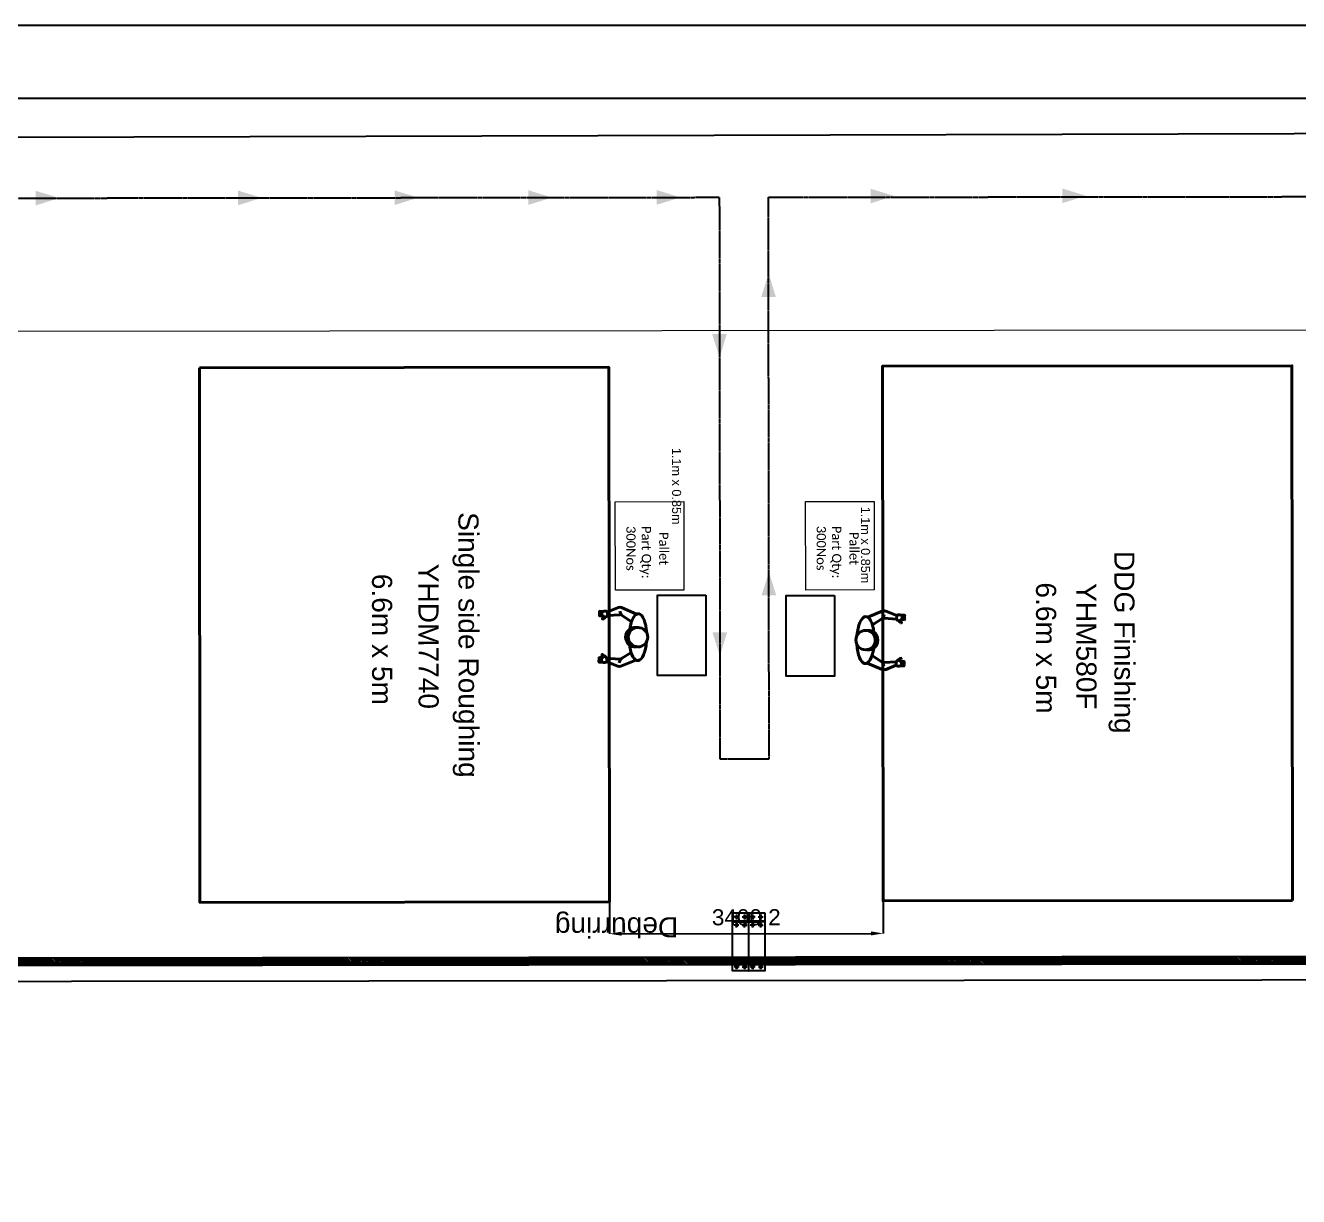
# Model space of a CAD drawing. Header units: feet. Extents: x -99009 to 3252343, y -11094690 to 9035152.
# Drawn here: x 2413936 to 2429752, y -1890970 to -1876420 of the extents above; entities that cross this region are included whole.
import ezdxf

# ---------------------------------------------------------------- set-up
doc = ezdxf.new("R2010")
doc.units = ezdxf.units.FT
doc.header["$PDSIZE"] = -1
for name, pattern in [('CENTER', [2, 1.25, -0.25, 0.25, -0.25]), ('HIDDEN', [0.375, 0.25, -0.125]), ('PHANTOM2', [1.25, 0.625, -0.125, 0.125, -0.125, 0.125, -0.125])]:
    doc.linetypes.add(name, pattern=pattern)
for name, color, linetype in [('1', 1, 'Continuous'), ('Layer1', 7, 'CENTER'), ('PDF_Text', 7, 'Continuous')]:
    doc.layers.add(name, color=color, linetype=linetype)
for name, color, linetype, lineweight in [('57 Hatchings', 7, 'Continuous', 0), ('GANGWAY', 51, 'Continuous', 25), ('PDF_Geometry', 7, 'Continuous', 0), ('WALL', 10, 'Continuous', 40)]:
    doc.layers.add(name, color=color, linetype=linetype, lineweight=lineweight)
doc.styles.add('ARIAL', font='arial.ttf')
doc.styles.add('PDF Calibri', font='calibri.ttf')
doc.dimstyles.new('lay', dxfattribs={"dimtxt": 200, "dimasz": 150, "dimexe": 0, "dimexo": 0, "dimgap": 100, "dimtad": 1, "dimdec": 1, "dimzin": 12, "dimdsep": 46, "dimtxsty": 'ARIAL', "dimcen": 0, "dimclrd": 3, "dimclre": 3, "dimclrt": 1, "dimadec": 0, "dimazin": 0, "dimtfac": 1, "dimtdec": 1, "dimtix": 1, "dimtmove": 2, "dimatfit": 3, "dimfxl": 0.75, "dimtolj": 1, "dimtzin": 12, "dimlwe": 25, "dimarcsym": 1})
pattern_1 = [(315.065052, (2452272.434, -1888010.989), (8.8287938, 8.8488644), [])]

# ---------------------------------------------------------------- blocks, each defined once
blk = doc.blocks.new('ope')
for p, q in [((778947, -1118502), (779135, -1118424)), ((779007, -1118598), (779124, -1118520)), ((779138, -1118513), (779153, -1118468)), ((779153, -1118512), (779307, -1118522)), ((779171, -1118424), (779307, -1118479)), ((779307, -1118479), (779307, -1118522)), ((779400, -1118473), (779359, -1118473)), ((779400, -1118487), (779359, -1118487)), ((779400, -1118501), (779359, -1118501)), ((779400, -1118515), (779359, -1118515)), ((779359, -1118529), (779400, -1118529)), ((779344, -1118552), (779357, -1118566)), ((779367, -1118557), (779354, -1118543)), ((779007, -1118979), (779124, -1119057)), ((778947, -1119074), (779135, -1119153)), ((779138, -1119063), (779153, -1119109)), ((779153, -1119065), (779307, -1119054)), ((779171, -1119153), (779307, -1119097)), ((779307, -1119097), (779307, -1119054)), ((779344, -1119024), (779357, -1119010)), ((779367, -1119020), (779354, -1119034)), ((779359, -1119047), (779400, -1119047)), ((779400, -1119061), (779359, -1119061)), ((779400, -1119075), (779359, -1119075)), ((779400, -1119090), (779359, -1119090)), ((779400, -1119104), (779359, -1119104))]:
    blk.add_line(p, q)
at = {"extrusion": (0, 0, -1)}
for centre, major_axis, ratio, start_param, end_param in [((778924, -1118788), (0, 292), 0.373585, -1.384543, 1.228436), ((779150, -1118559), (33.4, 33.4), 1, -1.374885, -0.718369), ((779153, -1118468), (33.4, 33.4), 1, -1.178313, -0.399973), ((779338, -1118515), (-33.7, 33.7), 1, 0.079529, 1.238063), ((779385, -1118466), (67.7, 67.7), 1, 2.806448, 3.305479), ((779361, -1118538), (-6.06, 6.06), 1, 4.8575, 6.877144), ((779400, -1118480), (-5.01, 5.01), 1, 0.785398, 3.926991), ((779400, -1118494), (-5.01, 5.01), 1, 0.785398, 3.926991), ((779400, -1118508), (5.01, 5.01), 1, -0.785398, 2.356194), ((779400, -1118522), (5.01, 5.01), 1, -0.785398, 2.356194), ((778924, -1118788), (85, 85), 1, 2.356194490191262, 8.639379797370848), ((778958, -1118788), (-85, 85), 1, 0.645734, 4.066655), ((779362, -1118562), (0.22, 7.08), 1, 0.786273, 3.927505), ((778924, -1118788), (0, 292), 0.373585, 1.913156, 4.526135), ((779150, -1119018), (-33.4, 33.4), 1, 3.859962, 4.516478), ((779153, -1119109), (-33.4, 33.4), 1, 3.541566, 4.319906), ((779385, -1119110), (-67.7, 67.7), 1, 6.119299, 6.61833), ((779338, -1119061), (33.7, 33.7), 1, 1.90353, 3.062063), ((779361, -1119039), (6.06, 6.06), 1, 2.547634, 4.567278), ((779362, -1119015), (-0.22, 7.08), 1, -0.785912, 2.355319), ((779400, -1119054), (5.01, 5.01), 1, -0.785398, 2.356194), ((779400, -1119068), (-5.01, 5.01), 1, 0.785398, 3.926991), ((779400, -1119083), (-5.01, 5.01), 1, 0.785398, 3.926991), ((779400, -1119097), (-5.01, 5.01), 1, 0.785398, 3.926991)]:
    blk.add_ellipse(centre, major_axis=major_axis, ratio=ratio, start_param=start_param, end_param=end_param, dxfattribs=at)
blk = doc.blocks.new('*D2670')
at = {"layer": 'Defpoints', "color": 0}
for p in [(2421191, -1887309), (2424591, -1887305), (2424592, -1887701)]:
    blk.add_point(p, dxfattribs=at)
at = {"layer": 'Layer1', "color": 3, "linetype": 'ByBlock', "lineweight": 25}
for p, q in [((2421191, -1887309), (2421191, -1887705)), ((2424591, -1887305), (2424592, -1887701))]:
    blk.add_line(p, q, dxfattribs=at)
at = {"layer": 'Layer1', "color": 3, "linetype": 'ByBlock', "lineweight": -2}
blk.add_line((2421341, -1887704), (2424442, -1887701), dxfattribs=at)
at = {"layer": 'Layer1', "color": 3}
for points in [[(2421341, -1887679), (2421341, -1887729), (2421191, -1887705)], [(2424442, -1887726), (2424441, -1887676), (2424592, -1887701)]]:
    blk.add_solid(points, dxfattribs=at)
at = {"layer": 'Layer1', "color": 1, "insert": (2422891, -1887501), "char_height": 200, "attachment_point": 5, "rotation": 0.0651, "style": 'ARIAL'}
blk.add_mtext('\\A1;3400.2', dxfattribs=at)
blk = doc.blocks.new('*D2702')
at = {"layer": 'Defpoints', "color": 0}
for p in [(2421191, -1887309), (2424591, -1887305), (2424592, -1887701)]:
    blk.add_point(p, dxfattribs=at)
at = {"layer": 'Layer1', "color": 3, "linetype": 'ByBlock', "lineweight": 25}
for p, q in [((2421191, -1887309), (2421191, -1887705)), ((2424591, -1887305), (2424592, -1887701))]:
    blk.add_line(p, q, dxfattribs=at)
at = {"layer": 'Layer1', "color": 3, "linetype": 'ByBlock', "lineweight": -2}
blk.add_line((2421341, -1887704), (2424442, -1887701), dxfattribs=at)
at = {"layer": 'Layer1', "color": 3}
for points in [[(2421341, -1887679), (2421341, -1887729), (2421191, -1887705)], [(2424442, -1887726), (2424441, -1887676), (2424592, -1887701)]]:
    blk.add_solid(points, dxfattribs=at)
at = {"layer": 'Layer1', "color": 1, "insert": (2422891, -1887501), "char_height": 200, "attachment_point": 5, "rotation": 0.0651, "style": 'ARIAL'}
blk.add_mtext('\\A1;3400.2', dxfattribs=at)
blk = doc.blocks.new('24')
h = blk.add_hatch(color=7)
h.dxf.hatch_style = 1
edge = h.paths.add_edge_path()
edge.add_ellipse((0, 0), major_axis=(15, 0), ratio=1, start_angle=0, end_angle=360)
at = {"color": 1}
for p, q in [((-30, 0), (30, 0)), ((0, 30), (0, -30))]:
    blk.add_line(p, q, dxfattribs=at)
at = {"color": 7}
blk.add_circle((0, 0), 15, dxfattribs=at)
blk = doc.blocks.new('zw$CD60')
at = {"color": 1}
for p, rotation in [((-50, 50), 270), ((50, -50), 90.00000000000001)]:
    blk.add_blockref('24', p, dxfattribs=dict(at, rotation=rotation))
at = {"color": 1, "xscale": -1}
for p, rotation in [((50, 50), 89.99999999999982), ((-50, -50), 270)]:
    blk.add_blockref('24', p, dxfattribs=dict(at, rotation=rotation))
blk = doc.blocks.new('FC1624E')
at = {"color": 1}
blk.add_lwpolyline([(1043586, 507084), (1043586, 507804), (1043986, 507804), (1043986, 507084)], close=True, dxfattribs=at)
at = {"color": 4}
for points in [[(1043784, 507704), (1043789, 507704), (1043789, 507804), (1043784, 507804)], [(1043649, 507704), (1043586, 507704), (1043586, 507694), (1043649, 507694)], [(1043924, 507704), (1043986, 507704), (1043986, 507694), (1043924, 507694)], [(1043649, 507184), (1043586, 507184), (1043586, 507194), (1043649, 507194)], [(1043784, 507184), (1043789, 507184), (1043789, 507084), (1043784, 507084)], [(1043924, 507184), (1043986, 507184), (1043986, 507194), (1043924, 507194)]]:
    blk.add_lwpolyline(points, close=True, dxfattribs=at)
at = {"color": 3}
blk.add_lwpolyline([(1043649, 507184), (1043924, 507184), (1043924, 507194), (1043789, 507194), (1043789, 507694), (1043924, 507694), (1043924, 507704), (1043649, 507704), (1043649, 507694), (1043784, 507694), (1043784, 507194), (1043649, 507194)], close=True, dxfattribs=at)
at = {"color": 1, "xscale": -1, "rotation": 180}
for p in [(1043686, 507704), (1043886, 507704)]:
    blk.add_blockref('zw$CD60', p, dxfattribs=at)
at = {"color": 1}
for p in [(1043686, 507184), (1043886, 507184)]:
    blk.add_blockref('zw$CD60', p, dxfattribs=at)

msp = doc.modelspace()

# ---------------------------------------------------------------- hatches: boundary and pattern name
at = {"layer": '57 Hatchings', "linetype": 'Continuous'}
h = msp.add_hatch(dxfattribs=at)
h.set_pattern_fill('ANSI31', scale=100, angle=270.065051714)
h.set_pattern_definition(pattern_1)
h.paths.add_polyline_path([(2456143.3462, -1888054.91112), (2456143.23735, -1887959.03699), (2406746.36203, -1888014.61426), (2406746.47089, -1888110.4884)])
h = msp.add_hatch(dxfattribs=at)
h.set_pattern_fill('ANSI31', scale=100, angle=270.065051714)
h.set_pattern_definition(pattern_1)
h.paths.add_polyline_path([(2456143.3462, -1888054.91112), (2456143.23735, -1887959.03699), (2406746.36203, -1888014.61426), (2406746.47089, -1888110.4884)])

# ---------------------------------------------------------------- linework, layer by layer
for points in [[(2398724.85619, -1877329.52607), (2583635.05305, -1877296.08291), (2583788.57818, -2012516.78183), (2398878.38132, -2012550.225)], [(2399418.96967, -1877847.67055), (2530627.71938, -1877471.10847), (2530777.44027, -2009341.13689), (2399568.69056, -2009717.69897)]]:
    msp.add_lwpolyline(points, close=True)
at = {"layer": '1'}
for points in [[(2584697.64013, -2013008.80189), (2584697.64013, -1876419.99009), (2397815.3202, -1876419.99009), (2397815.3202, -2013008.80189)], [(2583788.10415, -2012099.2659), (2583788.10415, -1877329.52607), (2398724.85619, -1877329.52607), (2398724.85619, -2012099.2659)]]:
    msp.add_lwpolyline(points, close=True, dxfattribs=at)
msp.add_arc((2520410.24778, -1978395.99612), 100000, 84.1346387202, 194.3871675539, dxfattribs=at)
at = {"layer": 'GANGWAY', "color": 141, "lineweight": -3}
msp.add_lwpolyline([(2406595.51087, -1879483.083), (2406605.3179, -1888120.84164), (2407105.52541, -1888303.32775), (2455174.59408, -1888248.75171), (2456122.43168, -1887487.46031), (2456112.21556, -1878489.38473)], dxfattribs=at)
at = {"layer": 'Layer1', "color": 7, "linetype": 'PHANTOM2'}
for p, q in [((2408410.95739, -1878571.10561), (2422555.98454, -1878555.04581)), ((2408410.95739, -1878571.10561), (2422555.98454, -1878555.04581)), ((2422555.98454, -1878555.04581), (2422563.90403, -1885530.31236)), ((2422555.98454, -1878555.04581), (2422563.90403, -1885530.31236)), ((2423166.46628, -1878554.35269), (2437131.24819, -1878538.49754)), ((2423166.46628, -1878554.35269), (2433869.97725, -1878542.20028)), ((2423174.38576, -1885529.61924), (2423166.46628, -1878554.35269)), ((2423174.38576, -1885529.61924), (2423166.46628, -1878554.35269)), ((2422563.90403, -1885530.31236), (2423174.38576, -1885529.61924)), ((2422563.90403, -1885530.31236), (2423174.38576, -1885529.61924))]:
    msp.add_line(p, q, dxfattribs=at)
at = {"layer": 'Layer1', "color": 7, "linetype": 'Continuous'}
for p, q in [((2456143.23735, -1887959.03699), (2406742.46001, -1888015.125)), ((2456143.23735, -1887959.03699), (2406742.46001, -1888015.125)), ((2456143.3462, -1888054.91112), (2406744.52016, -1888110.99693)), ((2456143.3462, -1888054.91112), (2406744.52016, -1888110.99693))]:
    msp.add_line(p, q, dxfattribs=at)
for points in [[(2422386.49558, -1883497.22272), (2422387.63094, -1884497.22207), (2421787.63133, -1884497.90329), (2421786.49596, -1883497.90394)], [(2422386.49558, -1883497.22272), (2422387.63094, -1884497.22207), (2421787.63133, -1884497.90329), (2421786.49596, -1883497.90394)], [(2423986.73708, -1883503.38344), (2423987.87245, -1884503.3828), (2423387.87284, -1884504.06401), (2423386.73747, -1883504.06466)], [(2423986.73708, -1883503.38344), (2423987.87245, -1884503.3828), (2423387.87284, -1884504.06401), (2423386.73747, -1883504.06466)]]:
    msp.add_lwpolyline(points, close=True, dxfattribs=at)
for points in [[(2414062.44739, -1878474.40934), (2414355.6139, -1878564.35624), (2414062.654, -1878656.38946)], [(2414062.44739, -1878474.40934), (2414355.6139, -1878564.35624), (2414062.654, -1878656.38946)], [(2416577.08422, -1878471.5543), (2416870.25074, -1878561.50121), (2416577.29083, -1878653.53443)], [(2416577.08422, -1878471.5543), (2416870.25074, -1878561.50121), (2416577.29083, -1878653.53443)], [(2418521.45528, -1878469.34673), (2418814.6218, -1878559.29363), (2418521.66189, -1878651.32685)], [(2418521.45528, -1878469.34673), (2418814.6218, -1878559.29363), (2418521.66189, -1878651.32685)], [(2420183.40569, -1878467.45981), (2420476.57221, -1878557.40671), (2420183.61231, -1878649.43993)], [(2420183.40569, -1878467.45981), (2420476.57221, -1878557.40671), (2420183.61231, -1878649.43993)], [(2421779.43544, -1878465.64773), (2422072.60195, -1878555.59463), (2421779.64205, -1878647.62785)], [(2421779.43544, -1878465.64773), (2422072.60195, -1878555.59463), (2421779.64205, -1878647.62785)], [(2424434.85432, -1878448.3619), (2424728.02083, -1878538.3088), (2424435.06093, -1878630.34202)], [(2424434.85432, -1878448.3619), (2424728.02083, -1878538.3088), (2424435.06093, -1878630.34202)], [(2426817.41131, -1878445.65682), (2427110.57782, -1878535.60372), (2426817.61792, -1878627.63695)], [(2426817.41131, -1878445.65682), (2427110.57782, -1878535.60372), (2426817.61792, -1878627.63695)], [(2423258.86446, -1879794.48119), (2423168.25208, -1879501.51967), (2423076.88433, -1879794.6878)], [(2423258.86446, -1879794.48119), (2423168.25208, -1879501.51967), (2423076.88433, -1879794.6878)], [(2422648.90138, -1880251.99738), (2422558.95448, -1880545.1639), (2422466.92126, -1880252.204)], [(2422648.90138, -1880251.99738), (2422558.95448, -1880545.1639), (2422466.92126, -1880252.204)], [(2423263.0736, -1883501.78177), (2423172.46123, -1883208.82026), (2423081.09348, -1883501.98839)], [(2423263.0736, -1883501.78177), (2423172.46123, -1883208.82026), (2423081.09348, -1883501.98839)], [(2422653.11053, -1883959.29797), (2422563.16363, -1884252.46449), (2422471.13041, -1883959.50459)], [(2422653.11053, -1883959.29797), (2422563.16363, -1884252.46449), (2422471.13041, -1883959.50459)]]:
    msp.add_solid(points, dxfattribs=at)
at = {"layer": 'PDF_Geometry', "color": 7, "lineweight": 0}
msp.add_line((2406633.70311, -1880226.54011), (2456134.39432, -1880170.33866), dxfattribs=at)
msp.add_line((2406633.70311, -1880226.54011), (2456134.39432, -1880170.33866), dxfattribs=at)
for points in [[(2422113.71005, -1882336.29695), (2422114.95895, -1883436.29624), (2421264.9595, -1883437.2613), (2421263.71059, -1882337.26201)], [(2422113.71005, -1882336.29695), (2422114.95895, -1883436.29624), (2421264.9595, -1883437.2613), (2421263.71059, -1882337.26201)], [(2424477.88029, -1882333.61275), (2424479.12919, -1883433.61204), (2423629.12974, -1883434.5771), (2423627.88084, -1882334.57781)], [(2424477.88029, -1882333.61275), (2424479.12919, -1883433.61204), (2423629.12974, -1883434.5771), (2423627.88084, -1882334.57781)]]:
    msp.add_lwpolyline(points, close=True, dxfattribs=at)
at = {"layer": 'WALL', "color": 7, "linetype": 'Continuous'}
for points in [[(2416096.28366, -1880671.8238), (2416103.8259, -1887314.81952), (2421190.82262, -1887309.04391), (2421183.28038, -1880666.04819)], [(2416096.28366, -1880671.8238), (2416103.8259, -1887314.81952), (2421190.82262, -1887309.04391), (2421183.28038, -1880666.04819)], [(2429678.04021, -1887290.22591), (2429670.49797, -1880647.23019), (2424583.50125, -1880653.0058), (2424591.04348, -1887296.00152)], [(2429678.04021, -1887290.22591), (2429670.49797, -1880647.23019), (2424583.50125, -1880653.0058), (2424591.04348, -1887296.00152)]]:
    msp.add_lwpolyline(points, close=True, dxfattribs=at)

# ---------------------------------------------------------------- block references
at = {"rotation": 180.0650517140735}
msp.add_blockref('FC1624E', (3466129.76884, -1379177.62765), dxfattribs=at)
at = {"layer": 'WALL', "color": 7, "linetype": 'Continuous'}
for p, rotation in [((3187544.08839, -3011697.12623), 179.3406816142185), ((3187544.08839, -3011697.12623), 179.3406816142185), ((1658374.49505, -756379.20647), 359.3406816142186), ((1658374.49505, -756379.20647), 359.3406816142186)]:
    msp.add_blockref('ope', p, dxfattribs=dict(at, rotation=rotation))

# ---------------------------------------------------------------- texts
at = {"color": 7, "lineweight": -2, "style": 'ARIAL'}
for s, rotation, p in [('Single side Roughing', 270.065051714, (2419314.10022, -1882466.05033)), ('Single side Roughing', 270.065051714, (2419314.10022, -1882466.05033)), ('DDG Finishing', 270.065051714, (2427463.20911, -1882948.21482)), ('DDG Finishing', 270.065051714, (2427463.20911, -1882948.21482)), ('6.6m x 5m', 270.065051714, (2418240.98974, -1883232.50372)), ('6.6m x 5m', 270.065051714, (2418240.98974, -1883232.50372)), ('YHDM7740', 270.065051714, (2418817.51068, -1883107.53731)), ('YHDM7740', 270.065051714, (2418817.51068, -1883107.53731)), ('6.6m x 5m', 270.065051714, (2426490.58145, -1883339.63748)), ('6.6m x 5m', 270.065051714, (2426490.58145, -1883339.63748)), ('YHM580F', 270.065051714, (2426990.85807, -1883348.25137)), ('YHM580F', 270.065051714, (2426990.85807, -1883348.25137)), ('Deburring ', 180.065051714, (2422045.28, -1887499.88993)), ('Deburring ', 180.065051714, (2422045.28, -1887499.88993))]:
    msp.add_text(s, height=250, rotation=rotation, dxfattribs=at).set_placement(p)
at = {"layer": 'Layer1', "color": 6, "linetype": 'HIDDEN', "ltscale": 45, "style": 'ARIAL'}
for p in [(2421968.39182, -1881668.95759), (2424315.72207, -1882398.89299)]:
    msp.add_text('1.1m x 0.85m', height=112.5, rotation=270.065051714, dxfattribs=at).set_placement(p)
at = {"layer": 'PDF_Text', "color": 7, "char_height": 115.295942, "attachment_point": 7, "rotation": 270.065051714, "style": 'PDF Calibri'}
for s, insert in [('Part Qty: \\P300Nos', (2421398.92114, -1882639.97899)), ('Part Qty: \\P300Nos', (2421398.92114, -1882639.97899)), ('Pallet', (2421807.50603, -1882714.51515)), ('Pallet', (2421807.50603, -1882714.51515)), ('Part Qty: \\P300Nos', (2423763.09138, -1882637.29479)), ('Part Qty: \\P300Nos', (2423763.09138, -1882637.29479)), ('Pallet', (2424171.67627, -1882711.83094)), ('Pallet', (2424171.67627, -1882711.83094))]:
    msp.add_mtext(s, dxfattribs=dict(at, insert=insert))

# ---------------------------------------------------------------- dimensions: what is measured, and where the dimension line sits
at = {"layer": 'Layer1', "color": 7, "linetype": 'PHANTOM2'}
for picture in ['*D2670', '*D2702']:
    dim = msp.add_linear_dim(base=(2424591.50305, -1887700.77077), p1=(2421190.82262, -1887309.04391), p2=(2424591.05391, -1887305.1834), angle=0.065051714, dimstyle='lay', dxfattribs=at)
    dim.commit()
    dim.dimension.update_dxf_attribs({"geometry": picture, "text_midpoint": (2422891.15794, -1887500.60116)})

doc.saveas('drawing.dxf')
